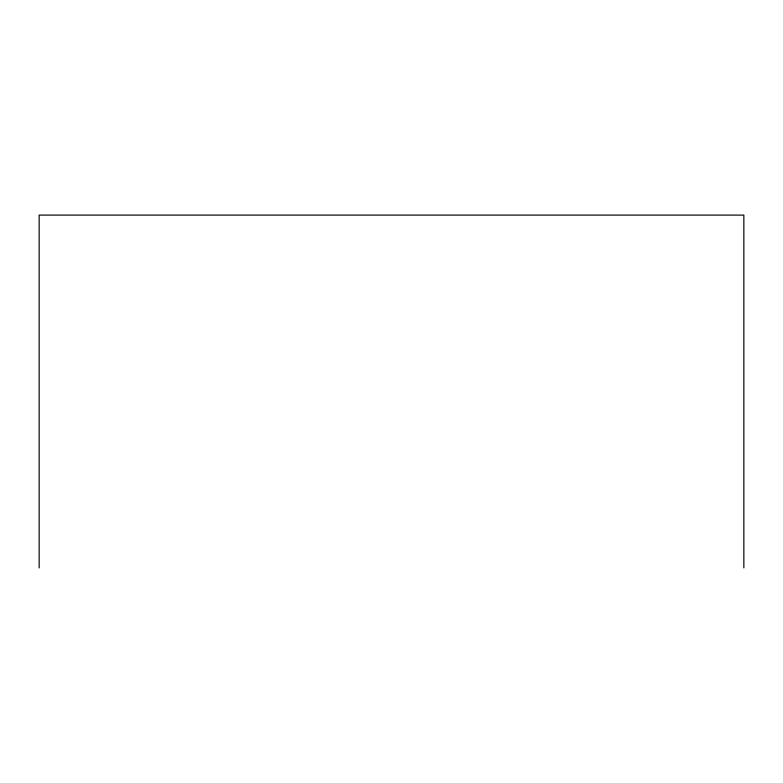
<?xml version="1.0" encoding="UTF-8"?>
<svg xmlns="http://www.w3.org/2000/svg" width="783" height="783" viewBox="0 0 783 783"><rect width="100%" height="100%" fill="white"/><g stroke="black" fill="none" stroke-linecap="round" stroke-linejoin="round"><path stroke-width="1.17" d="M743.85 567.9L743.85 215.1L39.15 215.1L39.15 567.9"/></g></svg>
